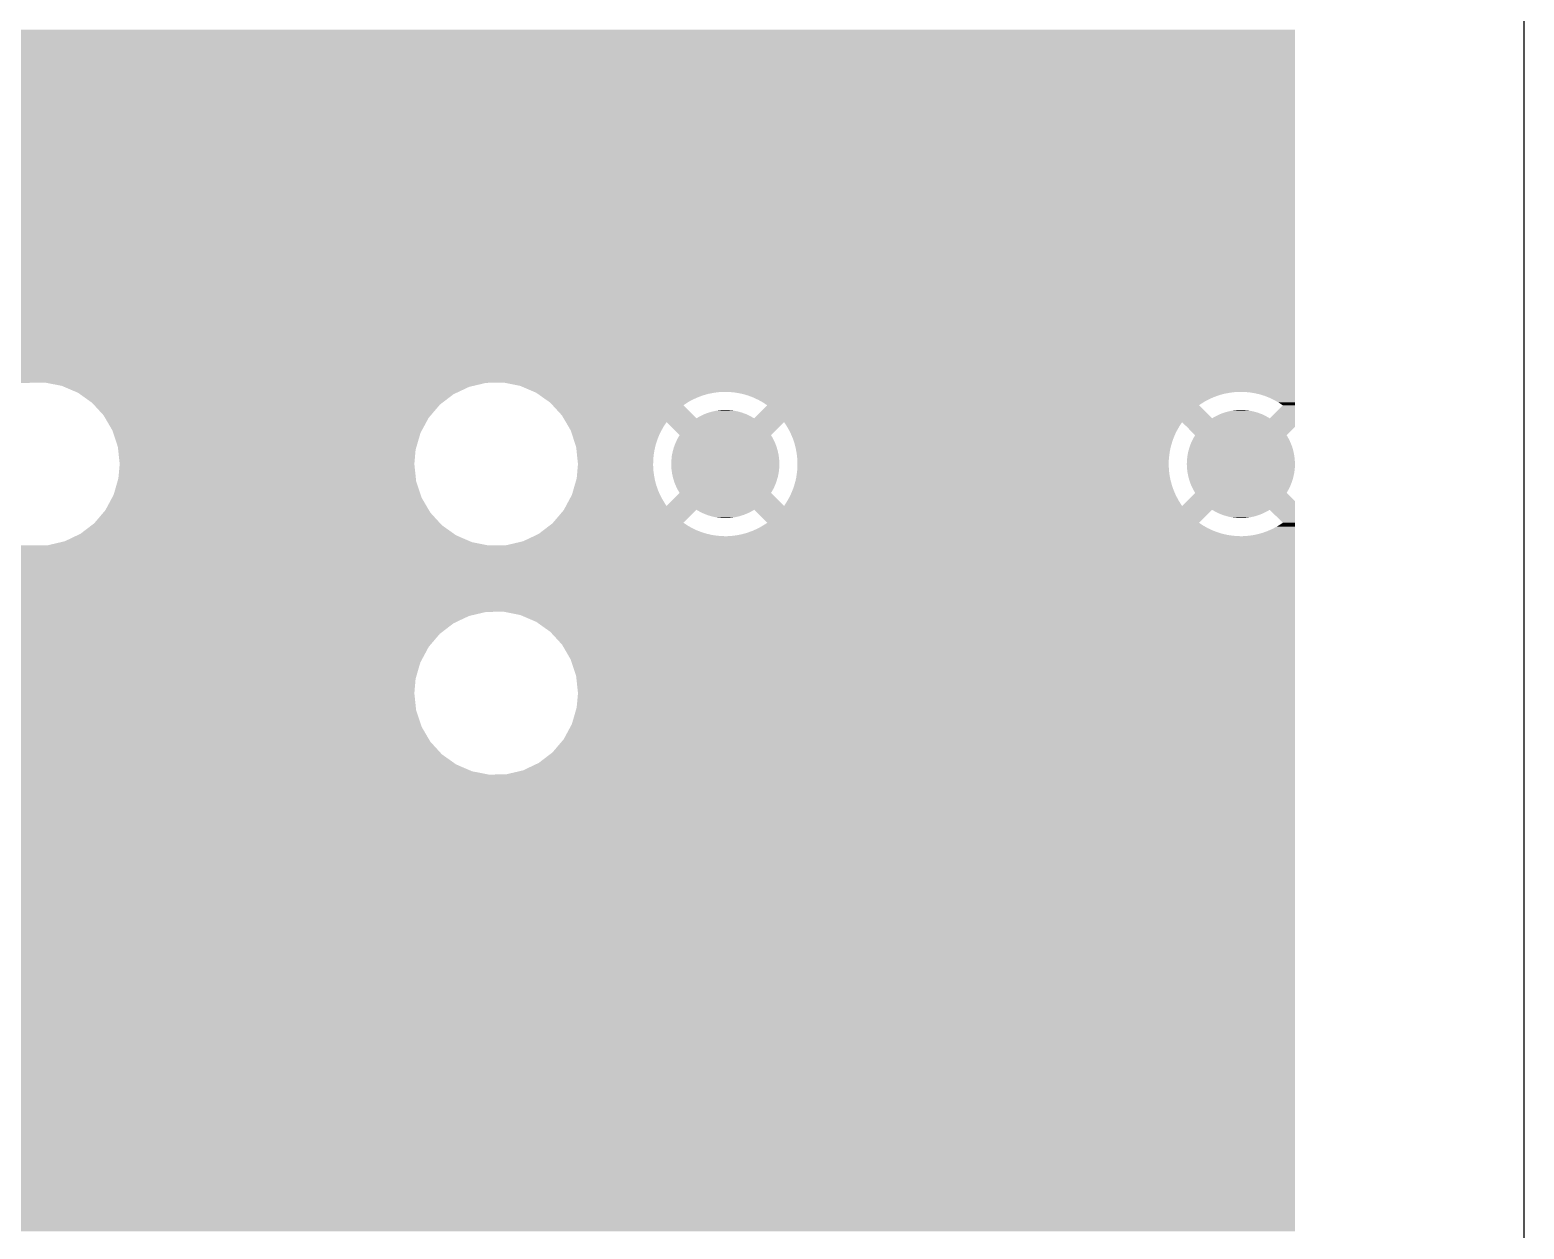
# Model space of a CAD drawing. Extents: x 295 to 953, y 10 to 290.
# Drawn here: x 830.15 to 851.68, y 220.65 to 237.93 of the extents above; entities that cross this region are included whole.
import ezdxf

# ---------------------------------------------------------------- set-up
doc = ezdxf.new("R2010")
doc.units = 0
doc.header["$LTSCALE"] = 5
doc.header["$MEASUREMENT"] = 0
doc.layers.add('GND1', color=7, linetype='CONTINUOUS')

msp = doc.modelspace()

# ---------------------------------------------------------------- linework, layer by layer
at = {"layer": 'GND1'}
msp.add_line((851.678, 78.799), (851.678, 267.297), dxfattribs=at)
for points in [[(680.103, 237.818), (680.174, 237.931), (848.376, 237.818), (848.376, 237.931)], [(811.17, 237.931), (811.42, 237.935), (848.376, 237.931), (848.376, 237.935)], [(679.973, 237.668), (680.103, 237.818), (848.376, 237.668), (848.376, 237.818)], [(691.628, 237.667), (691.554, 237.668), (848.376, 237.667), (848.376, 237.668)], [(691.702, 237.661), (691.628, 237.667), (848.376, 237.661), (848.376, 237.667)], [(691.775, 237.649), (691.702, 237.661), (848.376, 237.649), (848.376, 237.661)], [(691.847, 237.633), (691.775, 237.649), (848.376, 237.633), (848.376, 237.649)], [(691.918, 237.611), (691.847, 237.633), (848.376, 237.611), (848.376, 237.633)], [(691.987, 237.584), (691.918, 237.611), (848.376, 237.584), (848.376, 237.611)], [(692.054, 237.552), (691.987, 237.584), (848.376, 237.552), (848.376, 237.584)], [(692.119, 237.516), (692.054, 237.552), (848.376, 237.516), (848.376, 237.552)], [(692.181, 237.475), (692.119, 237.516), (848.376, 237.475), (848.376, 237.516)], [(679.433, 237.232), (679.524, 237.287), (848.376, 237.232), (848.376, 237.287)], [(691.993, 237.287), (692.181, 237.475), (848.376, 237.287), (848.376, 237.475)], [(692.452, 237.19), (692.424, 237.232), (848.376, 237.19), (848.376, 237.232)], [(692.49, 237.126), (692.452, 237.19), (848.376, 237.126), (848.376, 237.19)], [(692.523, 237.06), (692.49, 237.126), (848.376, 237.06), (848.376, 237.126)], [(692.552, 236.991), (692.523, 237.06), (848.376, 236.991), (848.376, 237.06)], [(692.556, 236.977), (692.552, 236.991), (848.376, 236.977), (848.376, 236.991)], [(735.677, 236.929), (735.432, 236.977), (848.376, 236.929), (848.376, 236.977)], [(735.906, 236.831), (735.677, 236.929), (848.376, 236.831), (848.376, 236.929)], [(736.109, 236.686), (735.906, 236.831), (848.376, 236.686), (848.376, 236.831)], [(736.277, 236.502), (736.109, 236.686), (848.376, 236.502), (848.376, 236.686)], [(736.403, 236.287), (736.277, 236.502), (848.376, 236.287), (848.376, 236.502)], [(736.481, 236.051), (736.403, 236.287), (848.376, 236.051), (848.376, 236.287)], [(736.507, 235.803), (736.481, 236.051), (848.376, 235.803), (848.376, 236.051)], [(736.489, 235.596), (736.507, 235.803), (848.376, 235.596), (848.376, 235.803)], [(736.419, 235.357), (736.489, 235.596), (848.376, 235.357), (848.376, 235.596)], [(736.301, 235.137), (736.419, 235.357), (848.376, 235.137), (848.376, 235.357)], [(736.14, 234.948), (736.301, 235.137), (848.376, 234.948), (848.376, 235.137)], [(735.942, 234.796), (736.14, 234.948), (848.376, 234.796), (848.376, 234.948)], [(735.716, 234.69), (735.942, 234.796), (848.376, 234.69), (848.376, 234.796)], [(702.15, 234.599), (702.14, 234.629), (848.376, 234.599), (848.376, 234.629)], [(702.174, 234.512), (702.15, 234.599), (848.376, 234.512), (848.376, 234.599)], [(702.192, 234.423), (702.174, 234.512), (848.376, 234.423), (848.376, 234.512)], [(735.224, 234.629), (735.474, 234.633), (848.376, 234.629), (848.376, 234.633)], [(735.474, 234.633), (735.716, 234.69), (848.376, 234.633), (848.376, 234.69)], [(702.205, 234.333), (702.192, 234.423), (848.376, 234.333), (848.376, 234.423)], [(702.213, 234.242), (702.205, 234.333), (848.376, 234.242), (848.376, 234.333)], [(702.209, 234.007), (702.215, 234.097), (848.376, 234.007), (848.376, 234.097)], [(702.216, 234.152), (702.213, 234.242), (848.376, 234.152), (848.376, 234.242)], [(702.215, 234.097), (702.216, 234.152), (848.376, 234.097), (848.376, 234.152)], [(702.182, 233.827), (702.198, 233.917), (848.376, 233.827), (848.376, 233.917)], [(702.198, 233.917), (702.209, 234.007), (848.376, 233.917), (848.376, 234.007)], [(702.102, 233.567), (702.134, 233.653), (848.376, 233.567), (848.376, 233.653)], [(702.134, 233.653), (702.16, 233.739), (848.376, 233.653), (848.376, 233.739)], [(702.16, 233.739), (702.182, 233.827), (848.376, 233.739), (848.376, 233.827)], [(702.024, 233.404), (702.066, 233.484), (848.376, 233.404), (848.376, 233.484)], [(702.066, 233.484), (702.102, 233.567), (848.376, 233.484), (848.376, 233.567)], [(680.423, 233.166), (680.389, 233.25), (848.376, 233.166), (848.376, 233.25)], [(701.928, 233.25), (701.979, 233.325), (848.376, 233.25), (848.376, 233.325)], [(701.979, 233.325), (702.024, 233.404), (848.376, 233.325), (848.376, 233.404)], [(680.424, 233.162), (680.423, 233.166), (848.376, 233.162), (848.376, 233.166)], [(701.559, 232.881), (701.279, 233.162), (848.376, 232.881), (848.376, 233.162)], [(701.512, 232.85), (701.544, 232.87), (848.376, 232.85), (848.376, 232.87)], [(701.544, 232.87), (701.559, 232.881), (848.376, 232.87), (848.376, 232.881)], [(824.609, 232.845), (824.586, 232.85), (830.115, 232.845), (830.365, 232.85)], [(830.387, 232.845), (830.365, 232.85), (836.719, 232.845), (836.969, 232.85)], [(830.609, 232.801), (830.387, 232.845), (836.533, 232.801), (836.719, 232.845)], [(830.639, 232.788), (830.609, 232.801), (836.477, 232.788), (836.533, 232.801)], [(830.838, 232.703), (830.639, 232.788), (836.296, 232.703), (836.477, 232.788)], [(837.213, 232.801), (836.969, 232.85), (848.376, 232.801), (848.376, 232.85)], [(837.414, 232.715), (837.213, 232.801), (848.376, 232.715), (848.376, 232.801)], [(830.868, 232.682), (830.838, 232.703), (836.251, 232.682), (836.296, 232.703)], [(831.041, 232.559), (830.868, 232.682), (836.09, 232.559), (836.251, 232.682)], [(831.067, 232.531), (831.041, 232.559), (836.054, 232.531), (836.09, 232.559)], [(837.424, 232.711), (837.414, 232.715), (840.07, 232.711), (840.144, 232.715)], [(837.442, 232.703), (837.424, 232.711), (840.009, 232.703), (840.07, 232.711)], [(837.444, 232.701), (837.442, 232.703), (839.997, 232.701), (840.009, 232.703)], [(837.465, 232.687), (837.444, 232.701), (839.924, 232.687), (839.997, 232.701)], [(837.493, 232.667), (837.465, 232.687), (839.852, 232.667), (839.924, 232.687)], [(837.528, 232.642), (837.493, 232.667), (839.783, 232.642), (839.852, 232.667)], [(837.57, 232.612), (837.528, 232.642), (839.715, 232.612), (839.783, 232.642)], [(837.619, 232.578), (837.57, 232.612), (839.649, 232.578), (839.715, 232.612)], [(837.645, 232.559), (837.619, 232.578), (839.619, 232.559), (839.649, 232.578)], [(837.664, 232.538), (837.645, 232.559), (839.586, 232.538), (839.619, 232.559)], [(840.218, 232.714), (840.144, 232.715), (847.556, 232.714), (847.574, 232.715)], [(840.256, 232.711), (840.218, 232.714), (847.5, 232.711), (847.556, 232.714)], [(840.292, 232.708), (840.256, 232.711), (847.476, 232.708), (847.5, 232.711)], [(840.333, 232.701), (840.292, 232.708), (847.426, 232.701), (847.476, 232.708)], [(840.365, 232.696), (840.333, 232.701), (847.401, 232.696), (847.426, 232.701)], [(840.407, 232.687), (840.365, 232.696), (847.353, 232.687), (847.401, 232.696)], [(840.437, 232.68), (840.407, 232.687), (847.328, 232.68), (847.353, 232.687)], [(840.479, 232.667), (840.437, 232.68), (847.282, 232.667), (847.328, 232.68)], [(840.508, 232.658), (840.479, 232.667), (847.257, 232.658), (847.282, 232.667)], [(840.549, 232.642), (840.508, 232.658), (847.212, 232.642), (847.257, 232.658)], [(840.577, 232.631), (840.549, 232.642), (847.187, 232.631), (847.212, 232.642)], [(840.617, 232.612), (840.577, 232.631), (847.144, 232.612), (847.187, 232.631)], [(840.644, 232.599), (840.617, 232.612), (847.12, 232.599), (847.144, 232.612)], [(840.683, 232.578), (840.644, 232.599), (847.079, 232.578), (847.12, 232.599)], [(840.709, 232.563), (840.683, 232.578), (847.055, 232.563), (847.079, 232.578)], [(840.746, 232.538), (840.709, 232.563), (847.016, 232.538), (847.055, 232.563)], [(847.648, 232.714), (847.574, 232.715), (848.376, 232.714), (848.376, 232.715)], [(847.721, 232.708), (847.648, 232.714), (848.376, 232.708), (848.376, 232.714)], [(847.795, 232.696), (847.721, 232.708), (848.376, 232.696), (848.376, 232.708)], [(847.867, 232.68), (847.795, 232.696), (848.376, 232.68), (848.376, 232.696)], [(847.938, 232.658), (847.867, 232.68), (848.376, 232.658), (848.376, 232.68)], [(848.007, 232.631), (847.938, 232.658), (848.376, 232.631), (848.376, 232.658)], [(848.074, 232.599), (848.007, 232.631), (848.376, 232.599), (848.376, 232.631)], [(848.138, 232.563), (848.074, 232.599), (848.376, 232.563), (848.376, 232.599)], [(848.2, 232.522), (848.138, 232.563), (848.376, 232.522), (848.376, 232.563)], [(831.21, 232.375), (831.067, 232.531), (835.921, 232.375), (836.054, 232.531)], [(831.229, 232.341), (831.21, 232.375), (835.892, 232.341), (835.921, 232.375)], [(831.335, 232.16), (831.229, 232.341), (835.794, 232.16), (835.892, 232.341)], [(837.679, 232.522), (837.664, 232.538), (839.563, 232.522), (839.586, 232.538)], [(837.814, 232.375), (837.679, 232.522), (839.71, 232.375), (839.563, 232.522)], [(837.837, 232.334), (837.814, 232.375), (839.751, 232.334), (839.71, 232.375)], [(837.87, 232.279), (837.837, 232.334), (848.376, 232.279), (848.376, 232.334)], [(839.751, 232.334), (839.788, 232.356), (840.583, 232.334), (840.544, 232.356)], [(839.788, 232.356), (839.808, 232.366), (840.544, 232.356), (840.527, 232.366)], [(839.808, 232.366), (839.846, 232.385), (840.527, 232.366), (840.487, 232.385)], [(839.846, 232.385), (839.866, 232.394), (840.487, 232.385), (840.469, 232.394)], [(839.866, 232.394), (839.905, 232.409), (840.469, 232.394), (840.427, 232.409)], [(839.905, 232.409), (839.926, 232.416), (840.427, 232.409), (840.409, 232.416)], [(839.926, 232.416), (839.966, 232.428), (840.409, 232.416), (840.365, 232.428)], [(839.966, 232.428), (839.989, 232.433), (840.365, 232.428), (840.347, 232.433)], [(839.989, 232.433), (840.029, 232.442), (840.347, 232.433), (840.302, 232.442)], [(840.029, 232.442), (840.053, 232.446), (840.302, 232.442), (840.284, 232.446)], [(840.053, 232.446), (840.092, 232.451), (840.284, 232.446), (840.236, 232.451)], [(840.092, 232.451), (840.124, 232.453), (840.236, 232.451), (840.221, 232.453)], [(840.124, 232.453), (840.156, 232.455), (840.221, 232.453), (840.156, 232.455)], [(840.583, 232.334), (840.771, 232.522), (847.18, 232.334), (846.992, 232.522)], [(840.771, 232.522), (840.746, 232.538), (846.992, 232.522), (847.016, 232.538)], [(847.18, 232.334), (847.218, 232.356), (848.012, 232.334), (847.974, 232.356)], [(847.218, 232.356), (847.237, 232.366), (847.974, 232.356), (847.957, 232.366)], [(847.237, 232.366), (847.275, 232.385), (847.957, 232.366), (847.916, 232.385)], [(847.275, 232.385), (847.295, 232.394), (847.916, 232.385), (847.899, 232.394)], [(847.295, 232.394), (847.335, 232.409), (847.899, 232.394), (847.856, 232.409)], [(847.335, 232.409), (847.356, 232.416), (847.856, 232.409), (847.839, 232.416)], [(847.356, 232.416), (847.396, 232.428), (847.839, 232.416), (847.795, 232.428)], [(847.396, 232.428), (847.418, 232.433), (847.795, 232.428), (847.777, 232.433)], [(847.418, 232.433), (847.458, 232.442), (847.777, 232.433), (847.731, 232.442)], [(847.458, 232.442), (847.483, 232.446), (847.731, 232.442), (847.714, 232.446)], [(847.483, 232.446), (847.522, 232.451), (847.714, 232.446), (847.665, 232.451)], [(847.522, 232.451), (847.553, 232.453), (847.665, 232.451), (847.65, 232.453)], [(847.553, 232.453), (847.586, 232.455), (847.65, 232.453), (847.586, 232.455)], [(848.012, 232.334), (848.2, 232.522), (848.376, 232.334), (848.376, 232.522)], [(831.348, 232.121), (831.335, 232.16), (835.774, 232.121), (835.794, 232.16)], [(831.413, 231.923), (831.348, 232.121), (835.716, 231.923), (835.774, 232.121)], [(837.906, 232.217), (837.87, 232.279), (839.279, 232.217), (839.32, 232.279)], [(837.939, 232.16), (837.906, 232.217), (839.247, 232.16), (839.279, 232.217)], [(837.942, 232.153), (837.939, 232.16), (839.243, 232.153), (839.247, 232.16)], [(837.964, 232.086), (837.942, 232.153), (839.211, 232.086), (839.243, 232.153)], [(839.508, 232.091), (839.32, 232.279), (840.826, 232.091), (841.014, 232.279)], [(841.042, 232.237), (841.014, 232.279), (846.721, 232.237), (846.749, 232.279)], [(841.054, 232.217), (841.042, 232.237), (846.709, 232.217), (846.721, 232.237)], [(841.08, 232.173), (841.054, 232.217), (846.684, 232.173), (846.709, 232.217)], [(841.09, 232.153), (841.08, 232.173), (846.672, 232.153), (846.684, 232.173)], [(841.113, 232.107), (841.09, 232.153), (846.65, 232.107), (846.672, 232.153)], [(846.817, 232.212), (846.749, 232.279), (848.376, 232.212), (848.376, 232.279)], [(846.937, 232.091), (846.817, 232.212), (848.255, 232.091), (848.375, 232.212)], [(846.817, 232.212), (846.817, 232.212), (848.375, 232.212), (848.376, 232.212)], [(831.418, 231.882), (831.413, 231.923), (835.704, 231.882), (835.716, 231.923)], [(837.986, 232.017), (837.964, 232.086), (839.184, 232.017), (839.211, 232.086)], [(838.01, 231.946), (837.986, 232.017), (839.162, 231.946), (839.184, 232.017)], [(838.017, 231.923), (838.01, 231.946), (839.157, 231.923), (839.162, 231.946)], [(838.023, 231.874), (838.017, 231.923), (839.146, 231.874), (839.157, 231.923)], [(839.412, 231.866), (839.426, 231.918), (840.922, 231.866), (840.907, 231.918)], [(839.426, 231.918), (839.43, 231.927), (840.907, 231.918), (840.904, 231.927)], [(839.43, 231.927), (839.449, 231.978), (840.904, 231.927), (840.885, 231.978)], [(839.449, 231.978), (839.453, 231.987), (840.885, 231.978), (840.881, 231.987)], [(839.453, 231.987), (839.476, 232.036), (840.881, 231.987), (840.857, 232.036)], [(839.476, 232.036), (839.481, 232.045), (840.857, 232.036), (840.853, 232.045)], [(839.481, 232.045), (839.508, 232.091), (840.853, 232.045), (840.826, 232.091)], [(841.122, 232.086), (841.113, 232.107), (846.641, 232.086), (846.65, 232.107)], [(841.142, 232.038), (841.122, 232.086), (846.622, 232.038), (846.641, 232.086)], [(841.149, 232.017), (841.142, 232.038), (846.614, 232.017), (846.622, 232.038)], [(841.165, 231.968), (841.149, 232.017), (846.599, 231.968), (846.614, 232.017)], [(841.171, 231.946), (841.165, 231.968), (846.592, 231.946), (846.599, 231.968)], [(841.183, 231.896), (841.171, 231.946), (846.58, 231.896), (846.592, 231.946)], [(846.841, 231.866), (846.856, 231.918), (848.352, 231.866), (848.337, 231.918)], [(846.856, 231.918), (846.859, 231.927), (848.337, 231.918), (848.334, 231.927)], [(846.859, 231.927), (846.878, 231.978), (848.334, 231.927), (848.314, 231.978)], [(846.878, 231.978), (846.883, 231.987), (848.314, 231.978), (848.31, 231.987)], [(846.883, 231.987), (846.905, 232.036), (848.31, 231.987), (848.287, 232.036)], [(846.905, 232.036), (846.911, 232.045), (848.287, 232.036), (848.282, 232.045)], [(846.911, 232.045), (846.937, 232.091), (848.282, 232.045), (848.255, 232.091)], [(831.44, 231.675), (831.418, 231.882), (835.686, 231.675), (835.704, 231.882)], [(838.03, 231.801), (838.023, 231.874), (839.134, 231.801), (839.146, 231.874)], [(838.038, 231.727), (838.03, 231.801), (839.128, 231.727), (839.134, 231.801)], [(838.044, 231.675), (838.038, 231.727), (839.127, 231.675), (839.128, 231.727)], [(839.388, 231.675), (839.389, 231.729), (840.946, 231.675), (840.944, 231.729)], [(839.389, 231.729), (839.391, 231.739), (840.944, 231.729), (840.943, 231.739)], [(839.391, 231.739), (839.396, 231.793), (840.943, 231.739), (840.937, 231.793)], [(839.396, 231.793), (839.398, 231.803), (840.937, 231.793), (840.936, 231.803)], [(839.398, 231.803), (839.409, 231.856), (840.936, 231.803), (840.924, 231.856)], [(839.409, 231.856), (839.412, 231.866), (840.924, 231.856), (840.922, 231.866)], [(841.187, 231.874), (841.183, 231.896), (846.575, 231.874), (846.58, 231.896)], [(841.196, 231.823), (841.187, 231.874), (846.567, 231.823), (846.575, 231.874)], [(841.199, 231.801), (841.196, 231.823), (846.564, 231.801), (846.567, 231.823)], [(841.204, 231.749), (841.199, 231.801), (846.559, 231.749), (846.564, 231.801)], [(841.205, 231.727), (841.204, 231.749), (846.557, 231.727), (846.559, 231.749)], [(841.207, 231.675), (841.205, 231.727), (846.557, 231.675), (846.557, 231.727)], [(846.817, 231.677), (846.819, 231.729), (848.376, 231.677), (848.373, 231.729)], [(846.819, 231.729), (846.82, 231.739), (848.373, 231.729), (848.373, 231.739)], [(846.82, 231.739), (846.826, 231.793), (848.373, 231.739), (848.366, 231.793)], [(846.826, 231.793), (846.828, 231.803), (848.366, 231.793), (848.365, 231.803)], [(846.828, 231.803), (846.838, 231.856), (848.365, 231.803), (848.354, 231.856)], [(846.838, 231.856), (846.841, 231.866), (848.354, 231.856), (848.352, 231.866)], [(831.409, 231.428), (831.421, 231.468), (835.712, 231.428), (835.708, 231.468)], [(831.421, 231.468), (831.44, 231.675), (835.708, 231.468), (835.686, 231.675)], [(838.015, 231.432), (838.025, 231.468), (839.155, 231.432), (839.148, 231.468)], [(838.025, 231.468), (838.029, 231.505), (839.148, 231.468), (839.141, 231.505)], [(838.029, 231.505), (838.035, 231.579), (839.141, 231.505), (839.131, 231.579)], [(838.035, 231.579), (838.042, 231.653), (839.131, 231.579), (839.127, 231.653)], [(838.042, 231.653), (838.044, 231.675), (839.127, 231.653), (839.127, 231.675)], [(839.39, 231.621), (839.388, 231.675), (840.944, 231.621), (840.946, 231.675)], [(839.39, 231.611), (839.39, 231.621), (840.943, 231.611), (840.944, 231.621)], [(839.397, 231.558), (839.39, 231.611), (840.937, 231.558), (840.943, 231.611)], [(839.398, 231.548), (839.397, 231.558), (840.935, 231.548), (840.937, 231.558)], [(839.409, 231.495), (839.398, 231.548), (840.925, 231.495), (840.935, 231.548)], [(839.411, 231.485), (839.409, 231.495), (840.922, 231.485), (840.925, 231.495)], [(839.427, 231.433), (839.411, 231.485), (840.907, 231.433), (840.922, 231.485)], [(841.178, 231.432), (841.188, 231.477), (846.585, 231.432), (846.576, 231.477)], [(841.188, 231.477), (841.192, 231.505), (846.576, 231.477), (846.57, 231.505)], [(841.192, 231.505), (841.199, 231.55), (846.57, 231.505), (846.564, 231.55)], [(841.199, 231.55), (841.202, 231.579), (846.564, 231.55), (846.561, 231.579)], [(841.202, 231.579), (841.206, 231.624), (846.561, 231.579), (846.558, 231.624)], [(841.206, 231.653), (841.207, 231.675), (846.556, 231.653), (846.557, 231.675)], [(841.206, 231.624), (841.206, 231.653), (846.558, 231.624), (846.556, 231.653)], [(846.817, 231.675), (846.817, 231.677), (848.376, 231.675), (848.376, 231.677)], [(846.817, 231.674), (846.817, 231.675), (848.376, 231.674), (848.376, 231.675)], [(846.819, 231.621), (846.817, 231.674), (848.374, 231.621), (848.376, 231.674)], [(846.82, 231.611), (846.819, 231.621), (848.373, 231.611), (848.374, 231.621)], [(846.826, 231.558), (846.82, 231.611), (848.367, 231.558), (848.373, 231.611)], [(846.828, 231.548), (846.826, 231.558), (848.365, 231.548), (848.367, 231.558)], [(846.839, 231.495), (846.828, 231.548), (848.354, 231.495), (848.365, 231.548)], [(846.841, 231.485), (846.839, 231.495), (848.352, 231.485), (848.354, 231.495)], [(846.856, 231.433), (846.841, 231.485), (848.337, 231.433), (848.352, 231.485)], [(831.352, 231.229), (831.409, 231.428), (835.778, 231.229), (835.712, 231.428)], [(837.956, 231.229), (837.974, 231.291), (839.227, 231.229), (839.2, 231.291)], [(837.974, 231.291), (837.994, 231.361), (839.2, 231.291), (839.175, 231.361)], [(837.994, 231.361), (838.015, 231.432), (839.175, 231.361), (839.155, 231.432)], [(839.32, 231.071), (839.508, 231.259), (841.014, 231.071), (840.826, 231.259)], [(839.429, 231.423), (839.427, 231.433), (840.904, 231.423), (840.907, 231.433)], [(839.449, 231.373), (839.429, 231.423), (840.885, 231.373), (840.904, 231.423)], [(839.453, 231.363), (839.449, 231.373), (840.881, 231.363), (840.885, 231.373)], [(839.476, 231.315), (839.453, 231.363), (840.858, 231.315), (840.881, 231.363)], [(839.481, 231.306), (839.476, 231.315), (840.852, 231.306), (840.858, 231.315)], [(839.508, 231.259), (839.481, 231.306), (840.826, 231.259), (840.852, 231.306)], [(841.103, 231.223), (841.122, 231.265), (846.659, 231.223), (846.641, 231.265)], [(841.122, 231.265), (841.133, 231.291), (846.641, 231.265), (846.63, 231.291)], [(841.133, 231.291), (841.149, 231.334), (846.63, 231.291), (846.614, 231.334)], [(841.149, 231.334), (841.158, 231.361), (846.614, 231.334), (846.605, 231.361)], [(841.158, 231.361), (841.171, 231.405), (846.605, 231.361), (846.593, 231.405)], [(841.171, 231.405), (841.178, 231.432), (846.593, 231.405), (846.585, 231.432)], [(846.817, 231.139), (846.937, 231.259), (848.375, 231.139), (848.255, 231.259)], [(846.859, 231.423), (846.856, 231.433), (848.333, 231.423), (848.337, 231.433)], [(846.878, 231.373), (846.859, 231.423), (848.314, 231.373), (848.333, 231.423)], [(846.882, 231.363), (846.878, 231.373), (848.31, 231.363), (848.314, 231.373)], [(846.906, 231.315), (846.882, 231.363), (848.287, 231.315), (848.31, 231.363)], [(846.91, 231.306), (846.906, 231.315), (848.282, 231.306), (848.287, 231.315)], [(846.937, 231.259), (846.91, 231.306), (848.255, 231.259), (848.282, 231.306)], [(831.234, 231.01), (831.331, 231.191), (835.896, 231.01), (835.79, 231.191)], [(831.331, 231.191), (831.352, 231.229), (835.79, 231.191), (835.778, 231.229)], [(837.841, 231.016), (837.871, 231.071), (848.376, 231.016), (848.376, 231.071)], [(837.871, 231.071), (837.884, 231.095), (839.32, 231.071), (839.304, 231.095)], [(837.884, 231.095), (837.917, 231.158), (839.304, 231.095), (839.265, 231.158)], [(837.917, 231.158), (837.953, 231.223), (839.265, 231.158), (839.23, 231.223)], [(837.953, 231.223), (837.956, 231.229), (839.23, 231.223), (839.227, 231.229)], [(841.014, 231.071), (841.029, 231.095), (846.749, 231.071), (846.733, 231.095)], [(841.029, 231.095), (841.054, 231.133), (846.733, 231.095), (846.709, 231.133)], [(841.054, 231.133), (841.068, 231.158), (846.709, 231.133), (846.694, 231.158)], [(841.068, 231.158), (841.091, 231.198), (846.694, 231.158), (846.673, 231.198)], [(841.091, 231.198), (841.103, 231.223), (846.673, 231.198), (846.659, 231.223)], [(846.749, 231.071), (846.817, 231.139), (848.376, 231.071), (848.376, 231.139)], [(846.817, 231.139), (846.817, 231.139), (848.376, 231.139), (848.375, 231.139)], [(831.072, 230.82), (831.205, 230.976), (836.058, 230.82), (835.916, 230.976)], [(831.205, 230.976), (831.234, 231.01), (835.916, 230.976), (835.896, 231.01)], [(837.676, 230.82), (837.683, 230.828), (839.576, 230.82), (839.563, 230.828)], [(837.683, 230.828), (837.838, 231.01), (839.563, 230.828), (839.744, 231.01)], [(837.838, 231.01), (837.841, 231.016), (839.744, 231.01), (839.751, 231.016)], [(839.789, 230.994), (839.751, 231.016), (840.545, 230.994), (840.583, 231.016)], [(839.806, 230.984), (839.789, 230.994), (840.526, 230.984), (840.545, 230.994)], [(839.847, 230.965), (839.806, 230.984), (840.488, 230.965), (840.526, 230.984)], [(839.864, 230.957), (839.847, 230.965), (840.468, 230.957), (840.488, 230.965)], [(839.907, 230.941), (839.864, 230.957), (840.429, 230.941), (840.468, 230.957)], [(839.924, 230.935), (839.907, 230.941), (840.407, 230.935), (840.429, 230.941)], [(839.968, 230.922), (839.924, 230.935), (840.367, 230.922), (840.407, 230.935)], [(839.986, 230.917), (839.968, 230.922), (840.345, 230.917), (840.367, 230.922)], [(840.032, 230.908), (839.986, 230.917), (840.305, 230.908), (840.345, 230.917)], [(840.049, 230.905), (840.032, 230.908), (840.28, 230.905), (840.305, 230.908)], [(840.098, 230.9), (840.049, 230.905), (840.241, 230.9), (840.28, 230.905)], [(840.113, 230.898), (840.098, 230.9), (840.21, 230.898), (840.241, 230.9)], [(840.177, 230.896), (840.113, 230.898), (840.177, 230.896), (840.21, 230.898)], [(840.771, 230.829), (840.583, 231.016), (846.992, 230.829), (847.18, 231.016)], [(840.747, 230.812), (840.771, 230.828), (847.017, 230.812), (846.992, 230.828)], [(840.771, 230.828), (840.771, 230.829), (846.992, 230.828), (846.992, 230.829)], [(847.219, 230.994), (847.18, 231.016), (847.975, 230.994), (848.012, 231.016)], [(847.236, 230.984), (847.219, 230.994), (847.955, 230.984), (847.975, 230.994)], [(847.276, 230.965), (847.236, 230.984), (847.918, 230.965), (847.955, 230.984)], [(847.294, 230.957), (847.276, 230.965), (847.897, 230.957), (847.918, 230.965)], [(847.336, 230.941), (847.294, 230.957), (847.858, 230.941), (847.897, 230.957)], [(847.354, 230.935), (847.336, 230.941), (847.837, 230.935), (847.858, 230.941)], [(847.398, 230.922), (847.354, 230.935), (847.797, 230.922), (847.837, 230.935)], [(847.416, 230.917), (847.398, 230.922), (847.774, 230.917), (847.797, 230.922)], [(847.461, 230.908), (847.416, 230.917), (847.734, 230.908), (847.774, 230.917)], [(847.479, 230.905), (847.461, 230.908), (847.71, 230.905), (847.734, 230.908)], [(847.527, 230.9), (847.479, 230.905), (847.671, 230.9), (847.71, 230.905)], [(847.542, 230.898), (847.527, 230.9), (847.64, 230.898), (847.671, 230.9)], [(847.607, 230.896), (847.542, 230.898), (847.607, 230.896), (847.64, 230.898)], [(848.2, 230.829), (848.012, 231.016), (848.376, 230.829), (848.376, 231.016)], [(848.177, 230.812), (848.2, 230.829), (848.376, 230.812), (848.376, 230.829)], [(830.649, 230.562), (830.829, 230.648), (836.486, 230.562), (836.287, 230.648)], [(830.829, 230.648), (830.874, 230.669), (836.287, 230.648), (836.258, 230.669)], [(830.874, 230.669), (831.035, 230.792), (836.258, 230.669), (836.084, 230.792)], [(831.035, 230.792), (831.072, 230.82), (836.084, 230.792), (836.058, 230.82)], [(837.253, 230.562), (837.408, 230.635), (848.376, 230.562), (848.376, 230.635)], [(837.408, 230.635), (837.41, 230.636), (840.19, 230.635), (840.115, 230.636)], [(837.41, 230.636), (837.423, 230.643), (840.115, 230.636), (840.042, 230.643)], [(837.423, 230.643), (837.448, 230.654), (840.042, 230.643), (839.968, 230.654)], [(837.448, 230.654), (837.478, 230.669), (839.968, 230.654), (839.906, 230.669)], [(837.478, 230.669), (837.481, 230.671), (839.906, 230.669), (839.896, 230.671)], [(837.481, 230.671), (837.51, 230.693), (839.896, 230.671), (839.825, 230.693)], [(837.51, 230.693), (837.545, 230.72), (839.825, 230.693), (839.756, 230.72)], [(837.545, 230.72), (837.586, 230.751), (839.756, 230.72), (839.689, 230.751)], [(837.586, 230.751), (837.634, 230.788), (839.689, 230.751), (839.625, 230.788)], [(837.634, 230.788), (837.676, 230.82), (839.625, 230.788), (839.576, 230.82)], [(840.19, 230.635), (840.207, 230.636), (847.619, 230.635), (847.545, 230.636)], [(840.207, 230.636), (840.264, 230.64), (847.545, 230.636), (847.507, 230.64)], [(840.264, 230.64), (840.287, 230.643), (847.507, 230.64), (847.471, 230.643)], [(840.287, 230.643), (840.337, 230.649), (847.471, 230.643), (847.43, 230.649)], [(840.337, 230.649), (840.362, 230.654), (847.43, 230.649), (847.398, 230.654)], [(840.362, 230.654), (840.41, 230.664), (847.398, 230.654), (847.356, 230.664)], [(840.41, 230.664), (840.435, 230.671), (847.356, 230.664), (847.326, 230.671)], [(840.435, 230.671), (840.481, 230.684), (847.326, 230.671), (847.284, 230.684)], [(840.481, 230.684), (840.506, 230.693), (847.284, 230.684), (847.255, 230.693)], [(840.506, 230.693), (840.551, 230.709), (847.255, 230.693), (847.214, 230.709)], [(840.551, 230.709), (840.576, 230.72), (847.214, 230.709), (847.186, 230.72)], [(840.576, 230.72), (840.619, 230.739), (847.186, 230.72), (847.146, 230.739)], [(840.619, 230.739), (840.643, 230.751), (847.146, 230.739), (847.119, 230.751)], [(840.643, 230.751), (840.684, 230.773), (847.119, 230.751), (847.08, 230.773)], [(840.684, 230.773), (840.708, 230.788), (847.08, 230.773), (847.054, 230.788)], [(840.708, 230.788), (840.747, 230.812), (847.054, 230.788), (847.017, 230.812)], [(847.619, 230.635), (847.693, 230.64), (848.376, 230.635), (848.376, 230.64)], [(847.693, 230.64), (847.767, 230.649), (848.376, 230.64), (848.376, 230.649)], [(847.767, 230.649), (847.839, 230.664), (848.376, 230.649), (848.376, 230.664)], [(847.839, 230.664), (847.911, 230.684), (848.376, 230.664), (848.376, 230.684)], [(847.911, 230.684), (847.98, 230.709), (848.376, 230.684), (848.376, 230.709)], [(847.98, 230.709), (848.048, 230.739), (848.376, 230.709), (848.376, 230.739)], [(848.048, 230.739), (848.114, 230.773), (848.376, 230.739), (848.376, 230.773)], [(848.114, 230.773), (848.177, 230.812), (848.376, 230.773), (848.376, 230.812)], [(780.053, 230.184), (780.171, 230.404), (848.376, 230.184), (848.376, 230.404)], [(780.171, 230.404), (780.199, 230.501), (848.376, 230.404), (848.376, 230.501)], [(824.378, 230.501), (824.628, 230.505), (830.157, 230.501), (830.135, 230.505)], [(830.157, 230.501), (830.406, 230.505), (836.761, 230.501), (836.739, 230.505)], [(830.406, 230.505), (830.593, 230.549), (836.739, 230.505), (836.516, 230.549)], [(830.593, 230.549), (830.649, 230.562), (836.516, 230.549), (836.486, 230.562)], [(836.761, 230.501), (837.01, 230.505), (848.376, 230.501), (848.376, 230.505)], [(837.01, 230.505), (837.253, 230.562), (848.376, 230.505), (848.376, 230.562)], [(779.891, 229.995), (780.053, 230.184), (848.376, 229.995), (848.376, 230.184)], [(779.693, 229.843), (779.891, 229.995), (848.376, 229.843), (848.376, 229.995)], [(779.468, 229.737), (779.693, 229.843), (848.376, 229.737), (848.376, 229.843)], [(729.018, 229.548), (728.976, 229.676), (848.376, 229.548), (848.376, 229.676)], [(729.02, 229.543), (729.018, 229.548), (836.719, 229.543), (836.969, 229.548)], [(729.038, 229.486), (729.02, 229.543), (836.477, 229.486), (836.719, 229.543)], [(778.976, 229.676), (779.225, 229.68), (848.376, 229.676), (848.376, 229.68)], [(779.225, 229.68), (779.468, 229.737), (848.376, 229.68), (848.376, 229.737)], [(837.213, 229.499), (836.969, 229.548), (848.376, 229.499), (848.376, 229.548)], [(729.051, 229.447), (729.038, 229.486), (836.392, 229.447), (836.477, 229.486)], [(729.058, 229.38), (729.051, 229.447), (836.251, 229.38), (836.392, 229.447)], [(729.074, 229.229), (729.058, 229.38), (836.054, 229.229), (836.251, 229.38)], [(837.442, 229.401), (837.213, 229.499), (848.376, 229.401), (848.376, 229.499)], [(837.645, 229.257), (837.442, 229.401), (848.376, 229.257), (848.376, 229.401)], [(729.063, 229.039), (729.078, 229.199), (835.892, 229.039), (836.028, 229.199)], [(729.078, 229.199), (729.074, 229.229), (836.028, 229.199), (836.054, 229.229)], [(837.814, 229.073), (837.645, 229.257), (848.376, 229.073), (848.376, 229.257)], [(729.009, 228.819), (729.059, 228.992), (835.774, 228.819), (835.867, 228.992)], [(729.059, 228.992), (729.063, 229.039), (835.867, 228.992), (835.892, 229.039)], [(837.939, 228.858), (837.814, 229.073), (848.376, 228.858), (848.376, 229.073)], [(728.897, 228.58), (728.99, 228.753), (835.704, 228.58), (835.754, 228.753)], [(728.99, 228.753), (729.009, 228.819), (835.754, 228.753), (835.774, 228.819)], [(838.017, 228.621), (837.939, 228.858), (848.376, 228.621), (848.376, 228.858)], [(728.735, 228.373), (728.872, 228.533), (835.686, 228.373), (835.7, 228.533)], [(728.872, 228.533), (728.897, 228.58), (835.7, 228.533), (835.704, 228.58)], [(838.044, 228.373), (838.017, 228.621), (848.376, 228.373), (848.376, 228.621)], [(728.512, 228.192), (728.71, 228.344), (835.705, 228.192), (835.689, 228.344)], [(728.71, 228.344), (728.735, 228.373), (835.689, 228.344), (835.686, 228.373)], [(838.025, 228.166), (838.044, 228.373), (848.376, 228.166), (848.376, 228.373)], [(674.507, 227.927), (674.535, 228.025), (835.778, 227.927), (835.745, 228.025)], [(727.795, 228.025), (728.044, 228.029), (835.745, 228.025), (835.744, 228.029)], [(728.044, 228.029), (728.287, 228.086), (835.744, 228.029), (835.725, 228.086)], [(728.287, 228.086), (728.371, 228.126), (835.725, 228.086), (835.712, 228.126)], [(728.371, 228.126), (728.512, 228.192), (835.712, 228.126), (835.705, 228.192)], [(837.956, 227.927), (838.025, 228.166), (848.376, 227.927), (848.376, 228.166)], [(674.389, 227.708), (674.486, 227.889), (835.896, 227.708), (835.79, 227.889)], [(674.486, 227.889), (674.507, 227.927), (835.79, 227.889), (835.778, 227.927)], [(837.838, 227.708), (837.956, 227.927), (848.376, 227.708), (848.376, 227.927)], [(674.227, 227.518), (674.36, 227.674), (836.058, 227.518), (835.916, 227.674)], [(674.36, 227.674), (674.389, 227.708), (835.916, 227.674), (835.896, 227.708)], [(837.676, 227.518), (837.838, 227.708), (848.376, 227.518), (848.376, 227.708)], [(674.029, 227.367), (674.19, 227.49), (836.258, 227.367), (836.084, 227.49)], [(674.19, 227.49), (674.227, 227.518), (836.084, 227.49), (836.058, 227.518)], [(837.478, 227.367), (837.676, 227.518), (848.376, 227.367), (848.376, 227.518)], [(543.252, 227.102), (543.281, 227.199), (848.376, 227.102), (848.376, 227.199)], [(673.312, 227.199), (673.561, 227.203), (836.761, 227.199), (836.739, 227.203)], [(673.561, 227.203), (673.748, 227.247), (836.739, 227.203), (836.516, 227.247)], [(673.748, 227.247), (673.804, 227.26), (836.516, 227.247), (836.486, 227.26)], [(673.804, 227.26), (673.984, 227.346), (836.486, 227.26), (836.287, 227.346)], [(673.984, 227.346), (674.029, 227.367), (836.287, 227.346), (836.258, 227.367)], [(836.761, 227.199), (837.01, 227.203), (848.376, 227.199), (848.376, 227.203)], [(837.01, 227.203), (837.253, 227.26), (848.376, 227.203), (848.376, 227.26)], [(837.253, 227.26), (837.478, 227.367), (848.376, 227.26), (848.376, 227.367)], [(543.134, 226.882), (543.252, 227.102), (848.376, 226.882), (848.376, 227.102)], [(542.973, 226.693), (543.134, 226.882), (848.376, 226.693), (848.376, 226.882)], [(542.549, 226.435), (542.775, 226.541), (848.376, 226.435), (848.376, 226.541)], [(542.775, 226.541), (542.973, 226.693), (848.376, 226.541), (848.376, 226.693)], [(530.207, 226.199), (530.415, 226.374), (848.376, 226.199), (848.376, 226.374)], [(542.057, 226.374), (542.307, 226.378), (848.376, 226.374), (848.376, 226.378)], [(542.307, 226.378), (542.549, 226.435), (848.376, 226.378), (848.376, 226.435)], [(529.918, 226.025), (530.207, 226.199), (848.376, 226.025), (848.376, 226.199)], [(529.276, 225.822), (529.605, 225.898), (848.376, 225.822), (848.376, 225.898)], [(529.605, 225.898), (529.918, 226.025), (848.376, 225.898), (848.376, 226.025)], [(524.78, 223.769), (524.78, 225.798), (848.376, 223.769), (848.376, 225.798)], [(528.94, 225.798), (529.276, 225.822), (848.376, 225.798), (848.376, 225.822)], [(546.637, 223.721), (546.393, 223.769), (848.376, 223.721), (848.376, 223.769)], [(546.866, 223.623), (546.637, 223.721), (848.376, 223.623), (848.376, 223.721)], [(547.069, 223.478), (546.866, 223.623), (848.376, 223.478), (848.376, 223.623)], [(547.238, 223.294), (547.069, 223.478), (848.376, 223.294), (848.376, 223.478)], [(547.363, 223.079), (547.238, 223.294), (848.376, 223.079), (848.376, 223.294)], [(547.441, 222.843), (547.363, 223.079), (848.376, 222.843), (848.376, 223.079)], [(547.468, 222.595), (547.441, 222.843), (848.376, 222.595), (848.376, 222.843)], [(547.449, 222.388), (547.468, 222.595), (848.376, 222.388), (848.376, 222.595)], [(547.38, 222.149), (547.449, 222.388), (848.376, 222.149), (848.376, 222.388)], [(547.291, 221.984), (547.38, 222.149), (848.376, 221.984), (848.376, 222.149)], [(577.709, 221.983), (577.635, 221.984), (848.376, 221.983), (848.376, 221.984)], [(577.783, 221.976), (577.709, 221.983), (848.376, 221.976), (848.376, 221.983)], [(577.856, 221.965), (577.783, 221.976), (848.376, 221.965), (848.376, 221.976)], [(577.928, 221.948), (577.856, 221.965), (848.376, 221.948), (848.376, 221.965)], [(577.999, 221.926), (577.928, 221.948), (848.376, 221.926), (848.376, 221.948)], [(578.068, 221.899), (577.999, 221.926), (848.376, 221.899), (848.376, 221.926)], [(578.135, 221.868), (578.068, 221.899), (848.376, 221.868), (848.376, 221.899)], [(578.074, 221.603), (578.262, 221.791), (848.376, 221.603), (848.376, 221.791)], [(578.2, 221.831), (578.135, 221.868), (848.376, 221.831), (848.376, 221.868)], [(578.262, 221.791), (578.2, 221.831), (848.376, 221.791), (848.376, 221.831)], [(546.817, 221.548), (546.902, 221.588), (848.376, 221.548), (848.376, 221.588)], [(546.902, 221.588), (546.921, 221.603), (848.376, 221.588), (848.376, 221.603)], [(578.533, 221.505), (578.505, 221.548), (848.376, 221.505), (848.376, 221.548)], [(578.571, 221.441), (578.533, 221.505), (848.376, 221.441), (848.376, 221.505)], [(578.604, 221.375), (578.571, 221.441), (848.376, 221.375), (848.376, 221.441)], [(578.633, 221.307), (578.604, 221.375), (848.376, 221.307), (848.376, 221.375)], [(578.637, 221.293), (578.633, 221.307), (848.376, 221.293), (848.376, 221.307)], [(650.65, 221.244), (650.406, 221.293), (848.376, 221.244), (848.376, 221.293)], [(650.851, 221.158), (650.65, 221.244), (848.376, 221.158), (848.376, 221.244)], [(768.4, 221.157), (768.326, 221.158), (848.376, 221.157), (848.376, 221.158)], [(768.473, 221.151), (768.4, 221.157), (848.376, 221.151), (848.376, 221.157)], [(768.547, 221.139), (768.473, 221.151), (848.376, 221.139), (848.376, 221.151)], [(768.619, 221.123), (768.547, 221.139), (848.376, 221.123), (848.376, 221.139)], [(768.69, 221.101), (768.619, 221.123), (848.376, 221.101), (848.376, 221.123)], [(768.759, 221.074), (768.69, 221.101), (848.376, 221.074), (848.376, 221.101)], [(768.826, 221.042), (768.759, 221.074), (848.376, 221.042), (848.376, 221.074)], [(768.764, 220.777), (768.952, 220.965), (848.376, 220.777), (848.376, 220.965)], [(768.89, 221.006), (768.826, 221.042), (848.376, 221.006), (848.376, 221.042)], [(768.952, 220.965), (768.89, 221.006), (848.376, 220.965), (848.376, 221.006)], [(651.307, 220.722), (651.274, 220.777), (848.376, 220.722), (848.376, 220.777)], [(769.224, 220.68), (769.195, 220.722), (848.376, 220.68), (848.376, 220.722)], [(769.262, 220.616), (769.224, 220.68), (848.376, 220.616), (848.376, 220.68)]]:
    msp.add_solid(points, dxfattribs=at)

doc.saveas('drawing.dxf')
